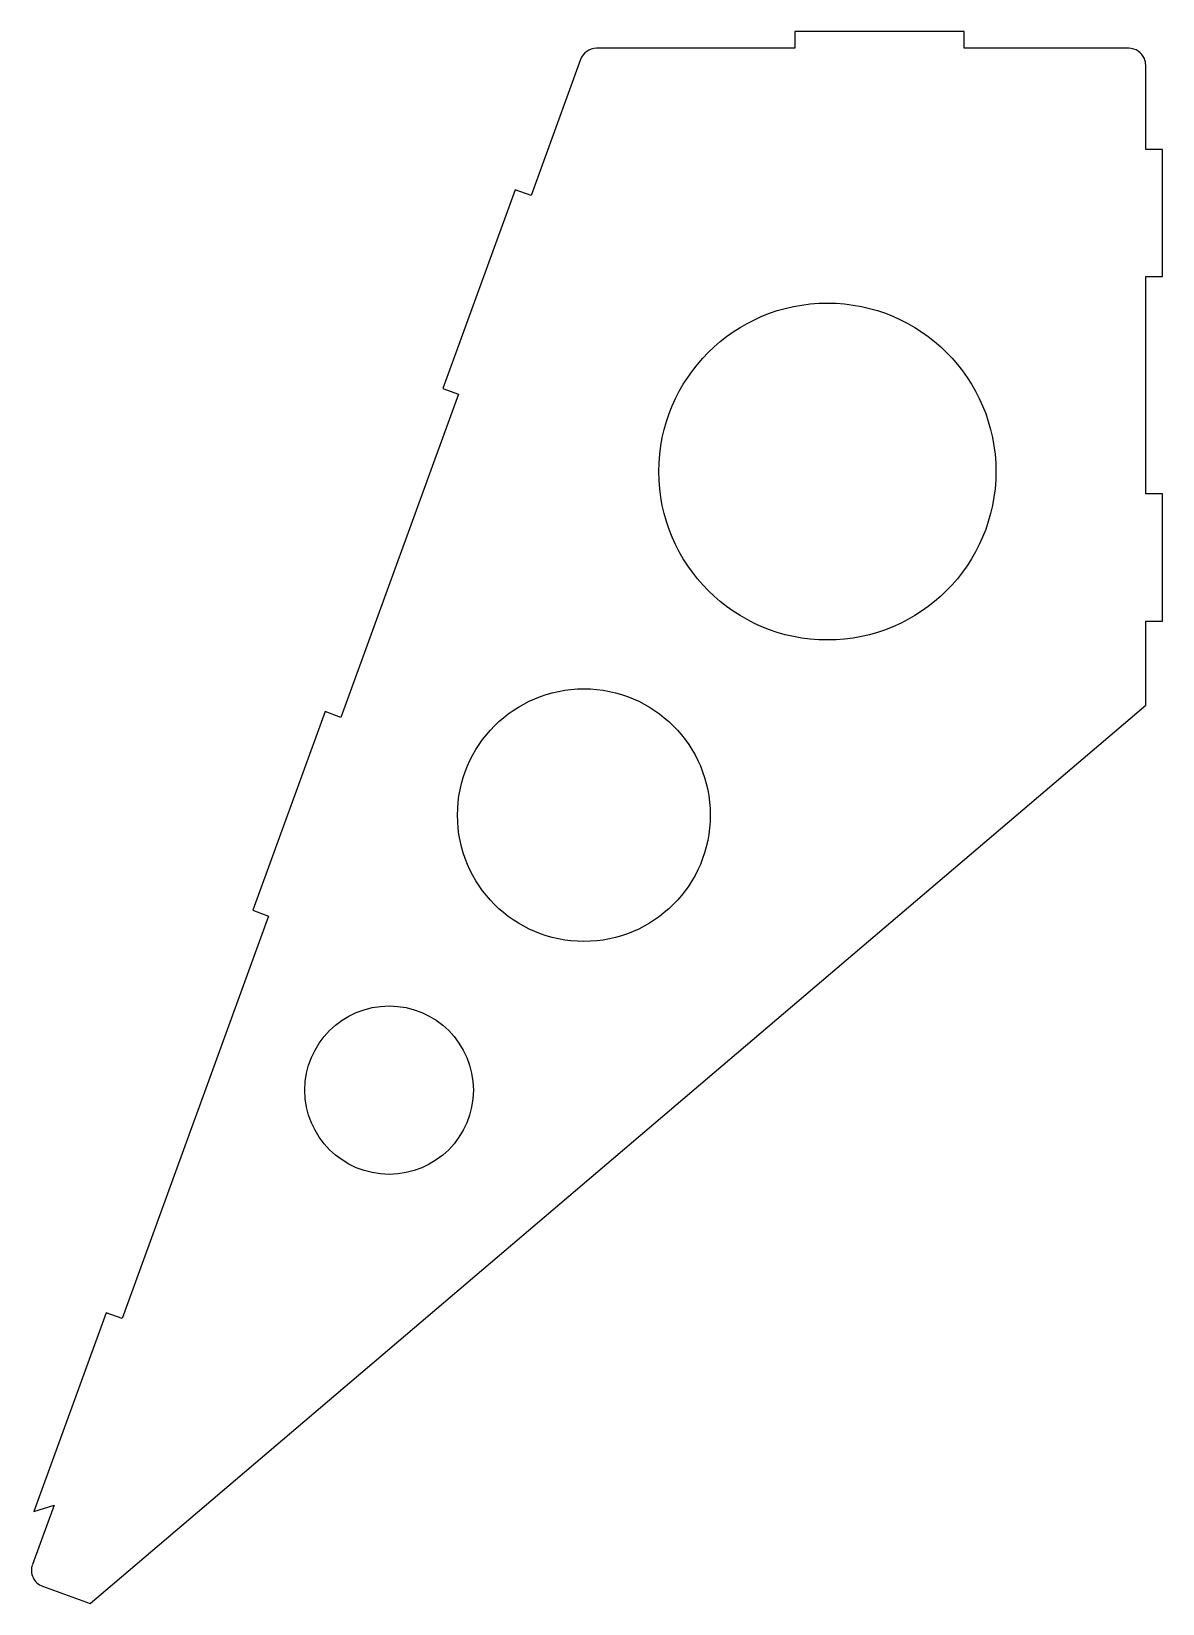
# Model space of a CAD drawing. Header units: millimetres. Extents: x 0 to 134, y -10 to 176.
import ezdxf

# ---------------------------------------------------------------- set-up
doc = ezdxf.new("R2010")
doc.units = ezdxf.units.MM
doc.layers.get('0').update_dxf_attribs({"linetype": 'CONTINUOUS'})

msp = doc.modelspace()

# ---------------------------------------------------------------- linework, layer by layer
for p, q in [((110.58, 176.19), (90.48, 176.19)), ((90.48, 176.19), (90.48, 174.19)), ((110.58, 174.19), (110.58, 176.19)), ((90.48, 174.19), (66.93, 174.19)), ((130.13, 174.19), (110.58, 174.19)), ((65.05, 172.88), (59.17, 156.71)), ((132.13, 162.19), (132.13, 172.19)), ((134.13, 162.19), (132.13, 162.19)), ((134.13, 147.09), (134.13, 162.19)), ((57.29, 157.4), (48.7, 133.81)), ((59.17, 156.71), (57.29, 157.4)), ((132.13, 121.29), (132.13, 147.09)), ((132.13, 147.09), (134.13, 147.09)), ((50.58, 133.13), (36.61, 94.74)), ((48.7, 133.81), (50.58, 133.13)), ((134.13, 121.29), (132.13, 121.29)), ((134.13, 106.19), (134.13, 121.29)), ((132.13, 96.19), (132.13, 106.19)), ((132.13, 106.19), (134.13, 106.19)), ((6.83, -10.47), (132.13, 96.19)), ((34.73, 95.43), (26.15, 71.84)), ((36.61, 94.74), (34.73, 95.43)), ((28.03, 71.16), (10.64, 23.37)), ((26.15, 71.84), (28.03, 71.16)), ((8.76, 24.06), (0.17, 0.47)), ((10.64, 23.37), (8.76, 24.06)), ((2.56, 1.2), (0, -5.85)), ((0.17, 0.47), (2.56, 1.2)), ((1.19, -8.42), (6.83, -10.47))]:
    msp.add_line(p, q)
for centre, radius in [((94.35, 123.94), 20), ((65.45, 83.14), 15), ((42.33, 50.49), 10)]:
    msp.add_circle(centre, radius)
for centre, start, end in [((66.93, 172.19), 90, 160), ((1.88, -6.54), 160, 250)]:
    msp.add_arc(centre, 2, start, end)
msp.add_open_spline([(132.13, 172.19), (132.13, 172.45), (132.08, 172.72), (131.98, 172.96), (131.68, 173.68), (130.91, 174.19), (130.13, 174.19)], degree=3, knots=[-1.570796, -1.570796, -1.570796, -1.570796, -1.177453, -1.177453, -1.177453, 0, 0, 0, 0])

doc.saveas('drawing.dxf')
